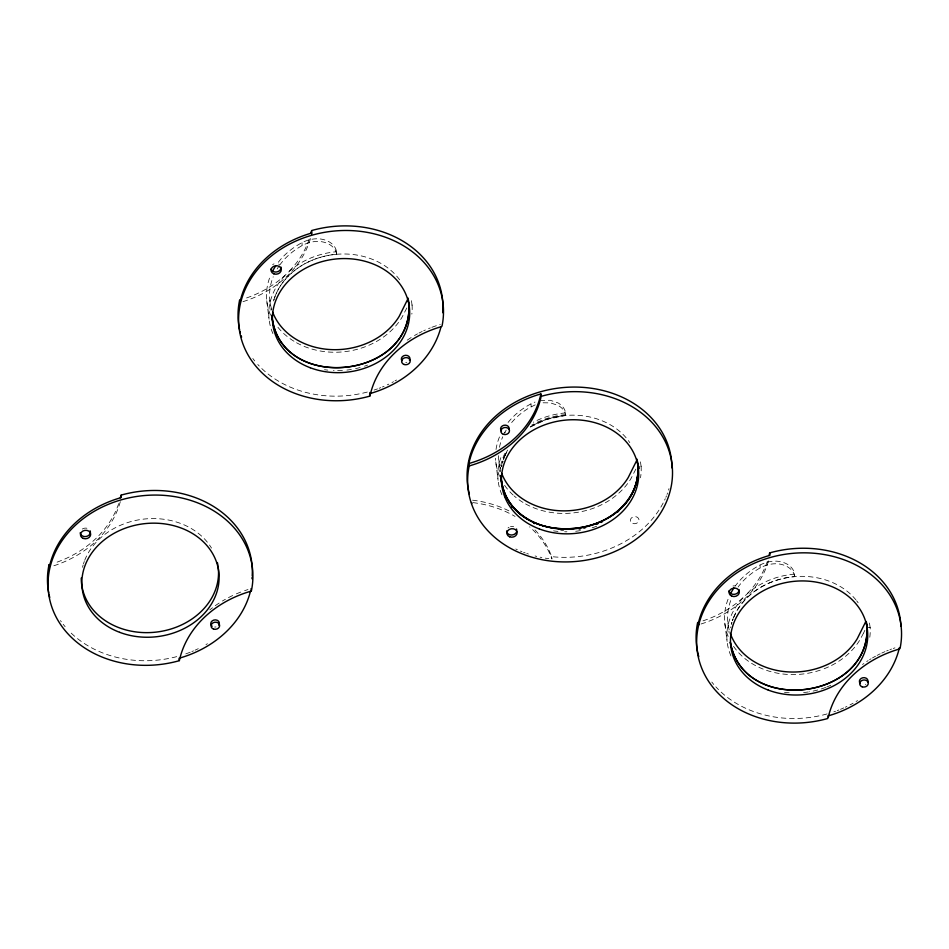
<?xml version="1.0" encoding="UTF-8"?>
<svg xmlns="http://www.w3.org/2000/svg" width="949" height="949" viewBox="0 0 949 949"><rect width="100%" height="100%" fill="white"/><g stroke="black" fill="none" stroke-linecap="round" stroke-linejoin="round"><path stroke-width="0.71" stroke-dasharray="4.75 3.56" d="M501.76 465.686L501.606 466.635L501.985 464.737M730.635 627.811L730.789 626.85M273.858 300.026L274.071 299.208M273.561 300.963C281.723 272.138 312.079 254.807 340.798 254.035A68.802 56.845 -7.1 0 1 400.775 281.45M503.385 459.565L504.038 457.703L503.682 458.628M274.652 297.452C283.834 271.96 310.513 256.337 336.681 254.308L336.504 251.746A32.812 18.47 -4 0 0 333.372 245.198L332.423 244.237A32.8 18.482 -8.4 0 0 328.935 241.71C320.596 237.084 310.145 238.341 301.972 242.695A71.887 59.384 -7.1 0 0 277.416 263.431M504.666 456.101L507.988 449.375L507.537 450.134M733.696 617.277C743.731 593.184 769.437 578.653 794.728 576.66L794.55 574.098A32.812 18.47 -4 0 0 791.419 567.538L790.47 566.589A32.8 18.482 -8.4 0 0 786.982 564.05C778.643 559.436 768.192 560.693 760.019 565.035A71.887 59.384 -7.1 0 0 735.463 585.77M504.322 456.896L507.134 450.905M733.352 618.072L736.554 611.31M863.626 632.959L864.859 630.326M406.813 307.974L401.937 317.429A71.887 59.384 -7.1 0 1 295.163 341.96M635.83 469.15L630.966 478.604A71.887 59.384 -7.1 0 1 524.192 503.136M863.495 633.185L859.984 639.768A71.887 59.384 -7.1 0 1 829.841 666.281M737.017 610.551C749.603 589.127 774.526 577.217 798.844 576.387A68.802 56.845 -7.1 0 1 855.879 599.815M336.622 253.478L336.504 251.746L334.06 251.983A71.887 59.384 -7.1 0 0 290.003 270.714L285.839 274.569A102.694 84.841 -7.1 0 1 244.344 298.71M794.562 574.121L792.107 574.335A71.887 59.384 -7.1 0 0 748.049 593.066L743.886 596.909A102.694 84.841 -7.1 0 1 702.402 621.049M543.101 402.791L550.456 402.874L558.131 405.425A32.8 18.482 -8.4 0 1 561.618 407.963L562.567 408.912A32.812 18.47 -4 0 1 565.699 415.46L564.797 415.579A68.767 56.81 -7.1 0 0 530.218 427.062L546.553 419.399L565.699 415.484L565.533 412.922A32.812 18.47 -4 0 0 562.389 406.362L561.452 405.413A32.8 18.482 -8.4 0 0 557.953 402.874L550.278 400.288L540.977 400.419M530.254 427.014C542.104 419.683 555.924 415.745 569.815 415.211A68.802 56.845 -7.1 0 1 629.804 442.625M336.67 254.285A32.812 18.47 -4 0 0 333.538 247.736L332.589 246.787A32.8 18.482 -8.4 0 0 329.101 244.249C319.884 239.172 308.378 241.426 299.872 246.882A68.802 56.845 -7.1 0 0 280.014 264.676M535.189 404.867L528.89 408.046A68.802 56.845 -7.1 0 0 510.621 423.8M794.728 576.636A32.812 18.47 -4 0 0 791.585 570.076L790.647 569.139A32.8 18.482 -8.4 0 0 787.16 566.6C777.943 561.523 766.436 563.765 757.919 569.222A68.802 56.845 -7.1 0 0 738.073 587.028M508.083 422.447A71.887 59.384 -7.1 0 1 530.989 403.859L534.999 402.056M565.651 414.654L564.726 414.737A69.787 57.652 -7.1 0 0 531.654 425.176M565.533 412.945L563.077 413.159A71.887 59.384 -7.1 0 0 533.291 422.234M867.054 627.538L870.103 627.277L870.221 628.973A71.887 59.384 -7.1 0 1 869.533 638.95M534.999 529.898A102.634 84.793 -7.1 0 1 551.239 555.545L552.021 556.683A102.694 84.841 -7.1 0 0 663.932 501.499M727.871 622.781L729.105 632.675M724.811 623.125L727.1 641.5M641.073 466.078L641.192 467.798A71.887 59.384 -7.1 0 1 640.504 477.774M551.642 556.636L551.95 559.056L551.547 557.953A102.694 84.841 -7.1 0 0 529.589 526.825M498.854 461.605L500.087 471.499M495.793 461.949L498.083 480.324M412.044 304.902L412.163 306.622A71.887 59.384 -7.1 0 1 411.842 314.107M269.824 300.43L271.058 310.323M266.764 300.774L269.053 319.161M760.019 565.035L760.208 567.941M530.989 403.859L531.191 406.765M301.972 242.695L302.162 245.589M830.79 685.273A71.887 59.384 -7.1 0 1 826.709 687.017M825.666 687.42A71.887 59.384 -7.1 0 1 809.426 691.785M808.311 691.963A71.887 59.384 -7.1 0 1 801.573 692.734M789.212 692.77A71.887 59.384 -7.1 0 1 782.569 692.035M730.944 655.925A71.887 59.384 -7.1 0 1 744.953 595.901M767.314 561.381A102.694 84.841 -7.1 0 1 745.095 595.77M407.216 340.169A102.694 84.841 -7.1 0 1 411.51 337.334M414.476 335.555A102.694 84.841 -7.1 0 1 417.501 333.858M419.043 333.04A102.694 84.841 -7.1 0 1 422.163 331.474M423.74 330.715A102.694 84.841 -7.1 0 1 425.342 329.991M428.58 328.603A102.694 84.841 -7.1 0 1 430.217 327.939M431.866 327.298A102.694 84.841 -7.1 0 1 440.277 324.475M396.54 380.015A102.694 84.841 -7.1 0 1 395.033 380.881M393.515 381.712A102.694 84.841 -7.1 0 1 391.973 382.53M388.853 384.108A102.694 84.841 -7.1 0 1 387.263 384.855M384.06 386.29A102.694 84.841 -7.1 0 1 382.435 386.978M380.798 387.631A102.694 84.841 -7.1 0 1 379.149 388.271M377.488 388.888A102.694 84.841 -7.1 0 1 374.131 390.039M367.299 392.056A102.694 84.841 -7.1 0 1 257.784 364.463M254.735 360.917A102.694 84.841 -7.1 0 1 252.825 358.485M272.648 264.617A5.136 4.247 -7.1 0 1 274.024 263.881M278.662 264.095A5.136 4.247 -7.1 0 1 279.409 264.557M309.267 239.029A102.694 84.841 -7.1 0 1 287.037 273.419M310.477 238.543A102.694 84.841 -7.1 0 1 242.956 301.663M406.813 362.269A4.318 3.559 -7.1 0 1 405.745 362.447M367.619 365.068A71.887 59.384 -7.1 0 1 364.463 366.195M360.169 367.5A71.887 59.384 -7.1 0 1 352.482 369.244M351.367 369.446A71.887 59.384 -7.1 0 1 346.895 370.074M342.399 370.466A71.887 59.384 -7.1 0 1 333.396 370.549M327.82 370.122A71.887 59.384 -7.1 0 1 324.511 369.695M272.897 333.585A71.887 59.384 -7.1 0 1 286.906 273.549M271.805 309.742A68.802 56.845 -7.1 0 1 273.229 276.776M277.167 268.935A68.802 56.845 -7.1 0 1 279.267 265.732M293.976 341.249A71.887 59.384 -7.1 0 1 276.289 325.139M270.607 315.21A71.887 59.384 -7.1 0 1 270.821 274.866M412.08 305.376A32.29 0.807 85 0 0 411.569 301.675L411.451 301.047A32.705 1.969 88 0 0 410.917 299.813L410.775 299.825A32.835 3.132 -89 0 0 410.371 300.228M668.986 488.628A102.694 84.841 -7.1 0 1 668.547 490.087M667.562 492.982A102.694 84.841 -7.1 0 1 667.04 494.417M666.471 495.853A102.694 84.841 -7.1 0 1 665.878 497.276M665.261 498.688A102.694 84.841 -7.1 0 1 664.608 500.099M548.807 558.676A102.694 84.841 -7.1 0 1 545.319 558.154M541.867 557.526A102.694 84.841 -7.1 0 1 540.147 557.182M536.743 556.399A102.694 84.841 -7.1 0 1 535.058 555.984M528.427 554.026A102.694 84.841 -7.1 0 1 526.79 553.481M525.177 552.911A102.694 84.841 -7.1 0 1 523.575 552.318M521.986 551.701A102.694 84.841 -7.1 0 1 520.408 551.061M517.312 549.696A102.694 84.841 -7.1 0 1 515.782 548.985M502.424 462.922A68.767 56.81 -7.1 0 1 502.97 460.965M503.587 459.031A68.767 56.81 -7.1 0 1 507.371 450.514M499.981 471.831A69.787 57.652 -7.1 0 1 500.574 466.789M500.752 465.793A69.787 57.652 -7.1 0 1 505.936 451.131M508.023 527.976A5.136 4.247 -7.1 0 1 509.008 527.264M510.491 526.683A5.136 4.247 -7.1 0 1 513.646 526.731M472.602 500.194A102.694 84.841 -7.1 0 1 510.396 511.606M472.91 502.614A102.694 84.841 -7.1 0 1 515.07 516.422M505.259 432.258A4.318 3.559 -7.1 0 1 504.18 432.269M596.636 526.244A71.887 59.384 -7.1 0 1 590.278 528.368M580.397 530.621A71.887 59.384 -7.1 0 1 573.682 531.464M566.921 531.796A71.887 59.384 -7.1 0 1 564.667 531.784M557.965 531.404A71.887 59.384 -7.1 0 1 553.54 530.859M501.914 494.749A71.887 59.384 -7.1 0 1 502.14 454.417M500.159 468.628A68.802 56.845 -7.1 0 1 498.581 455.65M499.471 447.299A68.802 56.845 -7.1 0 1 502.745 436.801M504.346 433.42A68.802 56.845 -7.1 0 1 506.197 430.111M523.006 502.424A71.887 59.384 -7.1 0 1 514.204 495.995M513.207 495.105A71.887 59.384 -7.1 0 1 503.86 484.192M499.625 476.374A71.887 59.384 -7.1 0 1 495.532 458.225M496.019 449.494A71.887 59.384 -7.1 0 1 499.85 436.042M641.097 466.552A32.29 0.807 85 0 0 640.599 462.851L640.48 462.222A32.705 1.969 88 0 0 639.946 460.989L639.851 460.989A32.835 3.132 -89 0 0 639.401 461.404M729.188 629.792A68.802 56.845 -7.1 0 1 731.762 597.977M828.501 666.898A71.887 59.384 -7.1 0 1 821.276 669.804M820.221 670.16A71.887 59.384 -7.1 0 1 732.889 645.367M728.168 636.388A71.887 59.384 -7.1 0 1 728.879 597.218M870.126 627.716A32.29 0.807 85 0 0 869.616 624.027L869.509 623.398A32.705 1.969 88 0 0 868.976 622.153L868.821 622.164A32.835 3.132 -89 0 0 868.43 622.568M857.552 700.576A102.694 84.841 -7.1 0 1 856.081 701.489M853.08 703.221A102.694 84.841 -7.1 0 1 850.019 704.882M846.899 706.447A102.694 84.841 -7.1 0 1 845.322 707.207M843.72 707.93A102.694 84.841 -7.1 0 1 840.482 709.318M838.845 709.982A102.694 84.841 -7.1 0 1 837.196 710.611M835.535 711.228A102.694 84.841 -7.1 0 1 833.863 711.821M827.065 713.933A102.694 84.841 -7.1 0 1 715.831 686.815M713.778 684.466A102.694 84.841 -7.1 0 1 711.821 682.058M862.499 664.502A102.694 84.841 -7.1 0 1 863.875 663.493M866.686 661.548A102.694 84.841 -7.1 0 1 868.11 660.611M869.569 659.685A102.694 84.841 -7.1 0 1 871.04 658.784M872.522 657.906A102.694 84.841 -7.1 0 1 875.547 656.198M877.09 655.391A102.694 84.841 -7.1 0 1 880.209 653.814M881.799 653.066A102.694 84.841 -7.1 0 1 885.002 651.631M886.627 650.943A102.694 84.841 -7.1 0 1 888.264 650.29M889.913 649.65A102.694 84.841 -7.1 0 1 891.574 649.033M893.246 648.452A102.694 84.841 -7.1 0 1 894.931 647.882M733.008 585.984A5.136 4.247 -7.1 0 1 735.546 586.019M768.524 560.883A102.694 84.841 -7.1 0 1 701.003 624.003M865.856 684.229A4.318 3.559 -7.1 0 1 865.369 684.443M856.65 600.788A68.802 56.845 -7.1 0 1 858.133 602.781M209.848 609.839A102.694 84.841 -7.1 0 1 212.505 607.751M215.233 605.723A102.694 84.841 -7.1 0 1 220.927 601.915M222.398 601.014A102.694 84.841 -7.1 0 1 225.399 599.27M228.46 597.621A102.694 84.841 -7.1 0 1 234.759 594.572M236.372 593.86A102.694 84.841 -7.1 0 1 242.944 591.263M244.617 590.681A102.694 84.841 -7.1 0 1 247.997 589.566M207.44 643.719A102.694 84.841 -7.1 0 1 205.957 644.596M198.27 648.677A102.694 84.841 -7.1 0 1 195.091 650.16M193.477 650.872A102.694 84.841 -7.1 0 1 191.852 651.548M190.215 652.212A102.694 84.841 -7.1 0 1 183.548 654.62M176.716 656.637A102.694 84.841 -7.1 0 1 69.36 631.322M65.137 626.696A102.694 84.841 -7.1 0 1 63.18 624.288M61.329 621.82A102.694 84.841 -7.1 0 1 60.451 620.563M82.314 529.02A5.136 4.247 -7.1 0 1 88.838 529.127M118.684 503.611A102.694 84.841 -7.1 0 1 53.761 563.279M120.309 501.653A102.694 84.841 -7.1 0 1 52.373 566.233M215.969 626.909A4.318 3.559 -7.1 0 1 214.628 627.028M82.527 567.312A68.802 56.845 -7.1 0 1 83.144 564.952M83.488 563.777A68.802 56.845 -7.1 0 1 84.283 561.452M84.71 560.301A68.802 56.845 -7.1 0 1 145.185 518.949A68.802 56.845 -7.1 0 1 211.52 548.095M502.59 462.139L502.365 463.088L502.875 461.202L502.59 462.139M731.608 623.315L731.394 624.264L731.904 622.366L731.608 623.315M732.699 619.804L732.414 620.741L733.067 618.878L732.699 619.804M632.864 523.468A4.318 3.559 -7.1 0 0 638.974 519.684A4.318 3.559 -7.1 0 0 632.212 517.335A4.318 3.559 -7.1 0 0 632.864 523.468"/><path stroke-width="1.42" d="M50.368 564.347L48.957 565.046A102.694 84.841 -7.1 0 0 48.755 593.125M252.22 575.794A102.694 84.841 -7.1 0 0 121.353 495.046L120.737 496.315A102.694 84.841 -7.1 0 1 120.393 497.774M240.951 299.765L239.539 300.465A102.694 84.841 -7.1 0 0 239.646 330.003M179.373 660.658L179.622 659.496A102.694 84.841 -7.1 0 1 250.002 591.464L251.414 590.764A102.694 84.841 -7.1 0 0 152.54 495.093A102.694 84.841 -7.1 0 0 48.897 595.284A102.694 84.841 -7.1 0 0 179.005 660.765L179.076 658.25M442.697 312.707A102.694 84.841 -7.1 0 0 311.936 230.465L311.319 231.734A102.694 84.841 -7.1 0 1 310.975 233.205M311.628 234.142L311.569 230.571M369.956 396.077L370.205 394.926A102.694 84.841 -7.1 0 1 440.585 326.883L441.997 326.183A102.694 84.841 -7.1 0 0 343.123 230.512A102.694 84.841 -7.1 0 0 239.48 330.715A102.694 84.841 -7.1 0 0 369.588 396.184L369.908 392.506M469.197 465.923L469.15 462.353A102.694 84.841 -7.1 0 1 539.53 394.321L540.871 393.93L540.918 397.501A102.694 84.841 -7.1 0 1 470.55 465.532L469.138 466.232A102.694 84.841 -7.1 0 0 568 561.903A102.694 84.841 -7.1 0 0 671.643 461.712A102.694 84.841 -7.1 0 0 541.535 396.231L541.167 396.338M540.871 393.93L540.622 395.092A102.694 84.841 -7.1 0 1 470.241 463.124L468.901 463.503M698.998 622.117L697.586 622.817A102.694 84.841 -7.1 0 0 698.025 653.79M699.306 624.525L697.954 624.916L698.203 623.754A102.694 84.841 -7.1 0 1 768.583 555.723L769.924 555.331L769.995 552.816A102.694 84.841 -7.1 0 1 900.909 626.138M769.627 552.923L769.378 554.074A102.694 84.841 -7.1 0 1 769.022 555.545M311.877 232.991L310.525 233.371A102.694 84.841 -7.1 0 0 240.156 301.402L239.907 302.565L239.599 300.157M369.659 393.669L371 393.277A102.694 84.841 -7.1 0 0 441.024 326.717M827.706 716.009L829.058 715.629A102.694 84.841 -7.1 0 0 899.427 647.598M637.348 461.783L637.384 462.021A32.313 0.807 85 0 1 638.001 466.339C640.563 542.176 506.042 553.374 500.894 475.461C506.078 553.433 640.682 542.152 638.025 466.208A68.802 56.845 -7.1 0 0 636.993 459.138M471.523 502.46L471.926 503.563M697.657 622.497L697.954 624.916M638.001 466.339L638.013 466.6A68.767 56.81 -7.1 0 1 571.82 529.02A68.767 56.81 -7.1 0 1 500.918 475.817M251.046 588.665L251.343 591.073M120.986 495.153L121.294 497.561L119.942 497.952A102.694 84.841 -7.1 0 0 49.573 565.984L49.324 567.146L49.016 564.726M271.865 315.246C278.448 392.269 411.415 380.561 408.983 305.198A32.313 0.807 85 0 0 408.367 300.845L408.248 300.347A32.729 1.969 88 0 0 407.845 299.611L407.726 299.623A32.835 3.132 -89 0 0 407.121 300.418L399.197 316.361A68.802 56.845 -7.1 0 1 332.126 349.647A68.802 56.845 -7.1 0 1 272.6 312.007M271.924 316.195C279.813 392.435 411.558 380.039 409.007 305.032A68.802 56.845 -7.1 0 0 408.77 302.66M241.604 337.156A102.694 84.841 -7.1 0 1 241.153 335.744M240.334 332.885A102.694 84.841 -7.1 0 1 239.978 331.45M280.975 267.06A5.136 4.247 -7.1 0 1 276.823 271.924A5.136 4.247 -7.1 0 1 270.916 269.006M407.963 297.974A68.802 56.845 -7.1 0 1 408.616 301.485M401.925 360.822A4.318 3.559 -7.1 0 1 405.543 355.306A4.318 3.559 -7.1 0 1 409.458 360.371M272.505 271.331A71.887 59.384 -7.1 0 1 275.874 265.625M469.364 494.061A102.694 84.841 -7.1 0 1 558.486 388.082A102.694 84.841 -7.1 0 1 671.951 467.928M639.033 466.517A69.787 57.652 -7.1 0 1 639.116 468.533M637.325 482.614A69.787 57.652 -7.1 0 1 637.04 483.599M618.677 511.191A69.787 57.652 -7.1 0 1 617.811 511.926M602.117 521.986A69.787 57.652 -7.1 0 1 601.049 522.496M597.751 523.919A69.787 57.652 -7.1 0 1 596.636 524.37M585.094 527.917A69.787 57.652 -7.1 0 1 583.908 528.178M580.325 528.878A69.787 57.652 -7.1 0 1 579.115 529.067M563.362 530.017A69.787 57.652 -7.1 0 1 560.942 529.898M534.631 523.587A69.787 57.652 -7.1 0 1 533.587 523.113M512.436 507.537A69.787 57.652 -7.1 0 1 511.748 506.73M505.876 498.142A69.787 57.652 -7.1 0 1 505.39 497.24M516.849 530.847A5.136 4.247 -7.1 0 1 511.547 535.011A5.136 4.247 -7.1 0 1 506.612 530.93M516.505 529.02A5.136 4.247 -7.1 0 1 516.707 529.53M501.463 431.024A4.318 3.559 -7.1 0 1 503.848 425.294A4.318 3.559 -7.1 0 1 509.127 429.138M501.618 473.183A68.802 56.845 -7.1 0 0 561.156 510.823A68.802 56.845 -7.1 0 0 628.226 477.537L636.127 461.653A32.835 3.132 -89 0 1 636.743 460.787L636.874 460.775A32.729 1.969 88 0 1 637.277 461.522M730.244 633.232A68.802 56.845 -7.1 0 0 789.461 671.963A68.802 56.845 -7.1 0 0 857.255 638.713L865.156 622.829A32.835 3.132 -89 0 1 865.773 621.963M730.552 593.671A71.887 59.384 -7.1 0 1 733.921 587.977M866.034 622.069A32.729 1.969 88 0 1 866.295 622.686L866.413 623.196A32.313 0.807 85 0 1 867.03 627.514C869.308 700.718 742.889 714.894 730.303 642.093C742.937 714.965 869.438 700.682 867.054 627.372A68.802 56.845 -7.1 0 0 866.259 621.476M698.784 656.661A102.694 84.841 -7.1 0 1 698.393 655.237M739.057 589.673A5.136 4.247 -7.1 0 1 734.396 594.335A5.136 4.247 -7.1 0 1 728.856 590.836M860.269 683.529A4.318 3.559 -7.1 0 1 862.783 677.764A4.318 3.559 -7.1 0 1 867.884 681.868M250.441 591.298A102.694 84.841 -7.1 0 1 180.417 657.859M252.114 577.277A102.694 84.841 -7.1 0 1 251.983 578.76M49.751 597.467A102.694 84.841 -7.1 0 1 49.063 594.572M90.191 530.871A5.136 4.247 -7.1 0 1 86.24 536.493A5.136 4.247 -7.1 0 1 80.191 532.792M211.093 625A4.318 3.559 -7.1 0 1 215.364 619.875A4.318 3.559 -7.1 0 1 218.745 625.154M212.185 626.233A4.318 3.559 -7.1 0 1 211.805 625.925M218.033 566.055A68.802 56.845 -7.1 0 1 153.892 632.331A68.802 56.845 -7.1 0 1 81.258 578.036M217.38 562.543A68.802 56.845 -7.1 0 1 217.843 564.88M828.263 717.266L827.647 718.535A102.694 84.841 -7.1 0 1 697.539 653.054A102.694 84.841 -7.1 0 1 801.17 552.864A102.694 84.841 -7.1 0 1 900.043 648.535L898.632 649.235A102.694 84.841 -7.1 0 0 828.263 717.266M273.858 273.846A5.136 4.247 -7.1 0 0 281.272 269.516A5.136 4.247 -7.1 0 0 273.348 266.515A5.136 4.247 -7.1 0 0 273.858 273.846M310.252 367.749A68.802 56.845 -7.1 0 0 409.577 309.623A68.802 56.845 -7.1 0 0 303.324 269.492A68.802 56.845 -7.1 0 0 310.252 367.749M404.108 364.487A4.318 3.559 -7.1 0 0 410.217 360.703A4.318 3.559 -7.1 0 0 403.455 358.342A4.318 3.559 -7.1 0 0 404.108 364.487M539.281 528.925A68.802 56.845 -7.1 0 0 638.606 470.799A68.802 56.845 -7.1 0 0 532.353 430.668A68.802 56.845 -7.1 0 0 539.281 528.925M509.708 536.826A5.136 4.247 -7.1 0 0 517.122 532.496A5.136 4.247 -7.1 0 0 509.198 529.495A5.136 4.247 -7.1 0 0 509.708 536.826M503.35 434.322A4.318 3.559 -7.1 0 0 509.459 430.538A4.318 3.559 -7.1 0 0 502.709 428.189A4.318 3.559 -7.1 0 0 503.35 434.322M731.916 596.197A5.136 4.247 -7.1 0 0 739.33 591.856A5.136 4.247 -7.1 0 0 731.406 588.866A5.136 4.247 -7.1 0 0 731.916 596.197M862.155 686.827A4.318 3.559 -7.1 0 0 868.264 683.043A4.318 3.559 -7.1 0 0 861.514 680.694A4.318 3.559 -7.1 0 0 862.155 686.827M768.299 690.101A68.802 56.845 -7.1 0 0 867.623 631.975A68.802 56.845 -7.1 0 0 761.383 591.844A68.802 56.845 -7.1 0 0 768.299 690.101M83.275 538.427A5.136 4.247 -7.1 0 0 90.689 534.085A5.136 4.247 -7.1 0 0 82.765 531.096A5.136 4.247 -7.1 0 0 83.275 538.427M213.525 629.057A4.318 3.559 -7.1 0 0 219.634 625.272A4.318 3.559 -7.1 0 0 212.884 622.924A4.318 3.559 -7.1 0 0 213.525 629.057M119.669 632.331A68.802 56.845 -7.1 0 0 218.994 574.204A68.802 56.845 -7.1 0 0 112.753 534.073A68.802 56.845 -7.1 0 0 119.669 632.331"/></g></svg>
